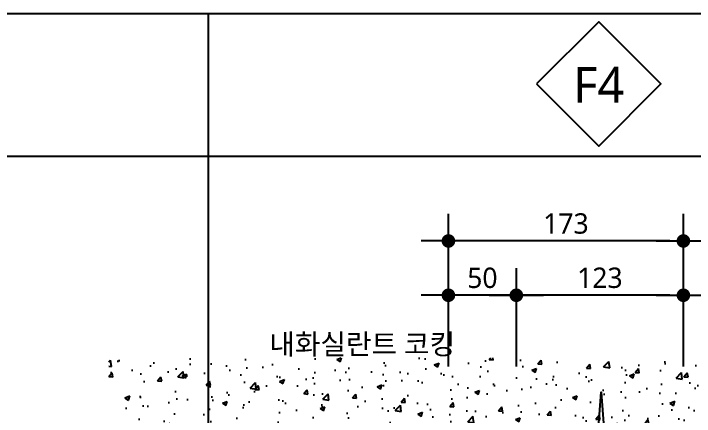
# Model space of a CAD drawing. Header units: millimetres. Extents: x 150 to 8166, y -2863 to -229.
# Drawn here: x 2769 to 3271, y -525 to -229 of the extents above; entities that cross this region are included whole.
import ezdxf
from ezdxf.enums import TextEntityAlignment as Align

# ---------------------------------------------------------------- set-up
doc = ezdxf.new("R2010")
doc.units = ezdxf.units.MM
doc.header["$LTSCALE"] = 5
doc.header["$MEASUREMENT"] = 0
doc.header["$PDMODE"] = 3
doc.header["$PDSIZE"] = 100
doc.layers.get('0').update_dxf_attribs({"linetype": 'CONTINUOUS'})
doc.layers.get('Defpoints').update_dxf_attribs({"color": 137, "linetype": 'CONTINUOUS'})
for name, color, linetype in [('01HAT', 8, 'CONTINUOUS'), ('01하지철물', 8, 'CONTINUOUS'), ('02DIM', 7, 'CONTINUOUS'), ('03벽체부호', 6, 'CONTINUOUS'), ('2', 2, 'CONTINUOUS'), ('3', 3, 'CONTINUOUS'), ('SYM-LEAD', 6, 'CONTINUOUS'), ('TEXT', 3, 'CONTINUOUS')]:
    doc.layers.add(name, color=color, linetype=linetype)
doc.layers.add('02Waste', color=171, linetype='CONTINUOUS', plot=False)
doc.styles.add('GAUN', font='malgun.ttf', dxfattribs={"height": 375})
doc.styles.add('맑은고딕', font='malgun.ttf')
doc.styles.add('스타일1', font='malgun.ttf')
doc.dimstyles.new('GAUN-10', dxfattribs={"dimscale": 10, "dimtxt": 1.5, "dimasz": 1, "dimexe": 2, "dimexo": 3, "dimgap": 0.5, "dimtad": 1, "dimdec": 0, "dimzin": 1, "dimdsep": 46, "dimlunit": 6, "dimtxsty": '맑은고딕', "dimblk": 'CJDOT', "dimcen": 0.09, "dimdle": 1, "dimclrd": 256, "dimclre": 256, "dimclrt": 3, "dimadec": 0, "dimazin": 0, "dimtfac": 1, "dimtdec": 0, "dimtix": 1, "dimtmove": 2, "dimatfit": 3, "dimldrblk": 'CJDOT', "dimfxl": 1, "dimtolj": 1, "dimtzin": 1, "dimarcsym": 0})

# ---------------------------------------------------------------- blocks, each defined once
blk = doc.blocks.new('CJDOT')
blk.add_line((-2, -2.7e-15), (2, 2.7e-15))
at = {"const_width": 0.5}
blk.add_lwpolyline([(-0.25, 0, 1), (0.25, 0, 1)], format="xyb", close=True, dxfattribs=at)
blk = doc.blocks.new('*D22')
at = {"layer": '02DIM', "lineweight": -2, "transparency": 16777216}
for p, q in [((3089.636842593064, -488.7182508173614), (3089.636842593064, -376.2182508173614)), ((3262.63684259306, -488.7182508173615), (3262.63684259306, -376.2182508173614)), ((3252.63684259306, -396.2182508173614), (3099.636842593064, -396.2182508173614))]:
    blk.add_line(p, q, dxfattribs=at)
at = {"layer": 'Defpoints', "color": 0, "transparency": 16777216}
for p in [(3089.636842593064, -396.2182508173614), (3089.636842593064, -518.7182508173614), (3262.63684259306, -518.7182508173615)]:
    blk.add_point(p, dxfattribs=at)
at = {"layer": '02DIM', "lineweight": -2, "transparency": 16777216, "xscale": 10, "yscale": 10, "zscale": 10, "rotation": 180}
blk.add_blockref('CJDOT', (3089.636842593064, -396.2182508173614), dxfattribs=at)
at = {"layer": '02DIM', "lineweight": -2, "transparency": 16777216, "xscale": 10, "yscale": 10, "zscale": 10}
blk.add_blockref('CJDOT', (3262.63684259306, -396.2182508173614), dxfattribs=at)
at = {"layer": '02DIM', "color": 3, "transparency": 16777216, "insert": (3176.136842593062, -383.4278296217092), "char_height": 15, "attachment_point": 5, "style": '맑은고딕'}
blk.add_mtext('\\A1;173', dxfattribs=at)
blk = doc.blocks.new('*D23')
at = {"layer": '02DIM', "lineweight": -2, "transparency": 16777216}
for p, q in [((3139.636842593064, -488.7182508173614), (3139.636842593064, -416.2182508173614)), ((3262.636842593064, -488.7182508173614), (3262.636842593064, -416.2182508173614)), ((3252.636842593064, -436.2182508173614), (3149.636842593064, -436.2182508173614))]:
    blk.add_line(p, q, dxfattribs=at)
at = {"layer": 'Defpoints', "color": 0, "transparency": 16777216}
for p in [(3139.636842593064, -436.2182508173614), (3139.636842593064, -518.7182508173614), (3262.636842593064, -518.7182508173614)]:
    blk.add_point(p, dxfattribs=at)
at = {"layer": '02DIM', "lineweight": -2, "transparency": 16777216, "xscale": 10, "yscale": 10, "zscale": 10, "rotation": 180}
blk.add_blockref('CJDOT', (3139.636842593064, -436.2182508173614), dxfattribs=at)
at = {"layer": '02DIM', "lineweight": -2, "transparency": 16777216, "xscale": 10, "yscale": 10, "zscale": 10}
blk.add_blockref('CJDOT', (3262.636842593064, -436.2182508173614), dxfattribs=at)
at = {"layer": '02DIM', "color": 3, "transparency": 16777216, "insert": (3201.136842593064, -423.4278296217092), "char_height": 15, "attachment_point": 5, "style": '맑은고딕'}
blk.add_mtext('\\A1;123', dxfattribs=at)
blk = doc.blocks.new('*D24')
at = {"layer": '02DIM', "lineweight": -2, "transparency": 16777216}
for p, q in [((3089.636842593064, -488.7182508173614), (3089.636842593064, -416.2182508173614)), ((3139.636842593064, -488.7182508173614), (3139.636842593064, -416.2182508173614)), ((3129.636842593064, -436.2182508173614), (3099.636842593064, -436.2182508173614))]:
    blk.add_line(p, q, dxfattribs=at)
at = {"layer": 'Defpoints', "color": 0, "transparency": 16777216}
for p in [(3089.636842593064, -436.2182508173614), (3089.636842593064, -518.7182508173614), (3139.636842593064, -518.7182508173614)]:
    blk.add_point(p, dxfattribs=at)
at = {"layer": '02DIM', "lineweight": -2, "transparency": 16777216, "xscale": 10, "yscale": 10, "zscale": 10, "rotation": 180}
blk.add_blockref('CJDOT', (3089.636842593064, -436.2182508173614), dxfattribs=at)
at = {"layer": '02DIM', "lineweight": -2, "transparency": 16777216, "xscale": 10, "yscale": 10, "zscale": 10}
blk.add_blockref('CJDOT', (3139.636842593064, -436.2182508173614), dxfattribs=at)
at = {"layer": '02DIM', "color": 3, "transparency": 16777216, "insert": (3114.636842593064, -423.4685904912745), "char_height": 15, "attachment_point": 5, "style": '맑은고딕'}
blk.add_mtext('\\A1;50', dxfattribs=at)
blk = doc.blocks.new('HILTI')
at = {"layer": '2'}
blk.add_lwpolyline([(4, 0, 1), (-4, 0)], format="xyb", close=True, dxfattribs=at)
blk.add_lwpolyline([(2, 0), (0, -26), (-2, 0)], dxfattribs=at)

msp = doc.modelspace()

# ---------------------------------------------------------------- hatches: boundary and pattern name
at = {"layer": '01HAT'}
h = msp.add_hatch(dxfattribs=at)
h.set_pattern_fill('AR-CONC', color=256, scale=5, style=0)
h.set_pattern_definition([(49.99999999999999, (-29797.39104037969, 8871.641836670486), (35.86300913003767, -3.137606749129755), [3.75, -41.25]), (355, (-29797.39104037969, 8871.641836670486), (-6.937566680650001, 37.60960668500059), [3, -33]), (100.4513999999998, (-29794.40245638094, 8871.380369670482), (28.92546908570108, 34.47197710304768), [3.187009499999981, -35.05710559999969]), (46.18420000000002, (-29797.39104037969, 8881.641836670486), (53.36205243128222, -8.275950716450904), [5.624999999999972, -61.87499999999978]), (96.63559999999966, (-29792.94420312955, 8880.952171320354), (46.73313527743517, 48.70589354502209), [4.780514399999943, -52.58564999999955]), (351.1842, (-29797.39104037969, 8881.641836670486), (46.73309725668136, 48.70593004626623), [4.5, -49.5]), (21, (-29792.39104037969, 8879.141836670486), (29.84535260592308, -20.13094453326694), [3.75, -41.25]), (326.0000000000001, (-29792.39104037969, 8879.141836670486), (12.16576659607909, 36.25750225234265), [3, -33]), (71.4514, (-29789.90392872929, 8877.464256370233), (42.0111314290745, 16.12652483549762), [3.1870095, -35.0571056]), (37.50000000000001, (-29797.39104037969, 8871.641836670486), (0.6079927658645334, 16.64469269156557), [0, -32.59999999999999, 0, -33.5, 0, -33.125]), (7.499999999999999, (-29797.39104037969, 8871.641836670486), (13.15347687210743, 19.72058559411801), [0, -19.1, 0, -31.85, 0, -12.625]), (327.5, (-29808.54104038007, 8871.641836670486), (26.69112180862045, -1.12774358671899), [0, -12.5, 0, -39, 0, -51.75]), (317.5, (-29813.54104038007, 8871.641836670486), (29.15930846711931, 5.005249116615882), [0, -16.25, 0, -25.9, 0, -36.75])])
h.paths.add_polyline_path([(2839.636842594927, -482.2321302541282), (2839.636842594927, -532.2321302541282), (3414.636842594927, -532.2321302541282), (3414.636842594927, -482.2321302541282)])

# ---------------------------------------------------------------- linework, layer by layer
at = {"layer": '02Waste', "ltscale": 0.1}
msp.add_line((2912.808966406867, -228.6893922027416), (2912.808966406867, -2862.500016552604), dxfattribs=at)
at = {"layer": '03벽체부호'}
msp.add_lwpolyline([(3154.560166246504, -280.530960627108), (3200.308966406867, -326.2797607874713), (3246.05776656723, -280.530960627108), (3200.308966406867, -234.7821604667447)], close=True, dxfattribs=at)
at = {"layer": '3'}
for p, q in [((149.9999991415539, -228.6893922027416), (3584.999999703467, -228.689392202743)), ((149.9999991415539, -333.6893922027416), (3584.999999703467, -333.6893922027416))]:
    msp.add_line(p, q, dxfattribs=at)
at = {"layer": 'SYM-LEAD'}
for points in [[(3138.036842593437, -532.2321302541282, 0, 5, 0), (3130.536842593437, -519.2417491974525, 0, 0, 0), (3102.830816767623, -471.2535047915048, 0, 0, 0), (3094.551520797869, -471.2535047915048, 0, 0, 0)], [(3264.236842592692, -532.2321302541282, 0, 5, 0), (3271.736842592692, -519.2417491974525, 0, 0, 0), (3299.442868418505, -471.2535047915048, 0, 0, 0), (3307.722164388259, -471.2535047915048, 0, 0, 0)]]:
    msp.add_lwpolyline(points, format="xyseb", dxfattribs=at)

# ---------------------------------------------------------------- block references
at = {"layer": '01하지철물', "color": 4, "xscale": 1.004016064107418, "yscale": 1.004016064107418, "zscale": 1.004016064107418, "rotation": 180}
msp.add_blockref('HILTI', (3202.136842593064, -533.8321302539885), dxfattribs=at)

# ---------------------------------------------------------------- texts
at = {"layer": '03벽체부호', "color": 2, "style": 'GAUN'}
msp.add_text('F4', height=26.4, dxfattribs=at).set_placement((3200.308966406867, -281.1893922027416), align=Align.MIDDLE_CENTER)
at = {"layer": 'TEXT', "style": '스타일1'}
msp.add_text('내화실란트 코킹', height=15, dxfattribs=at).set_placement((3094.551520797869, -472.2535047915048), align=Align.MIDDLE_RIGHT)

# ---------------------------------------------------------------- dimensions: what is measured, and where the dimension line sits
at = {"layer": '02DIM'}
for base, p1, p2, picture, middle in [((3089.636842593064, -396.2182508173614), (3262.63684259306, -518.7182508173615), (3089.636842593064, -518.7182508173614), '*D22', (3176.136842593062, -383.4278296217092)), ((3089.636842593064, -436.2182508173614), (3139.636842593064, -518.7182508173614), (3089.636842593064, -518.7182508173614), '*D24', (3114.636842593064, -423.4685904912745)), ((3139.636842593064, -436.2182508173614), (3262.636842593064, -518.7182508173614), (3139.636842593064, -518.7182508173614), '*D23', (3201.136842593064, -423.4278296217092))]:
    dim = msp.add_linear_dim(base=base, p1=p1, p2=p2, angle=180, dimstyle='GAUN-10', dxfattribs=at)
    dim.commit()
    dim.dimension.update_dxf_attribs({"geometry": picture, "text_midpoint": middle})

doc.saveas('drawing.dxf')
